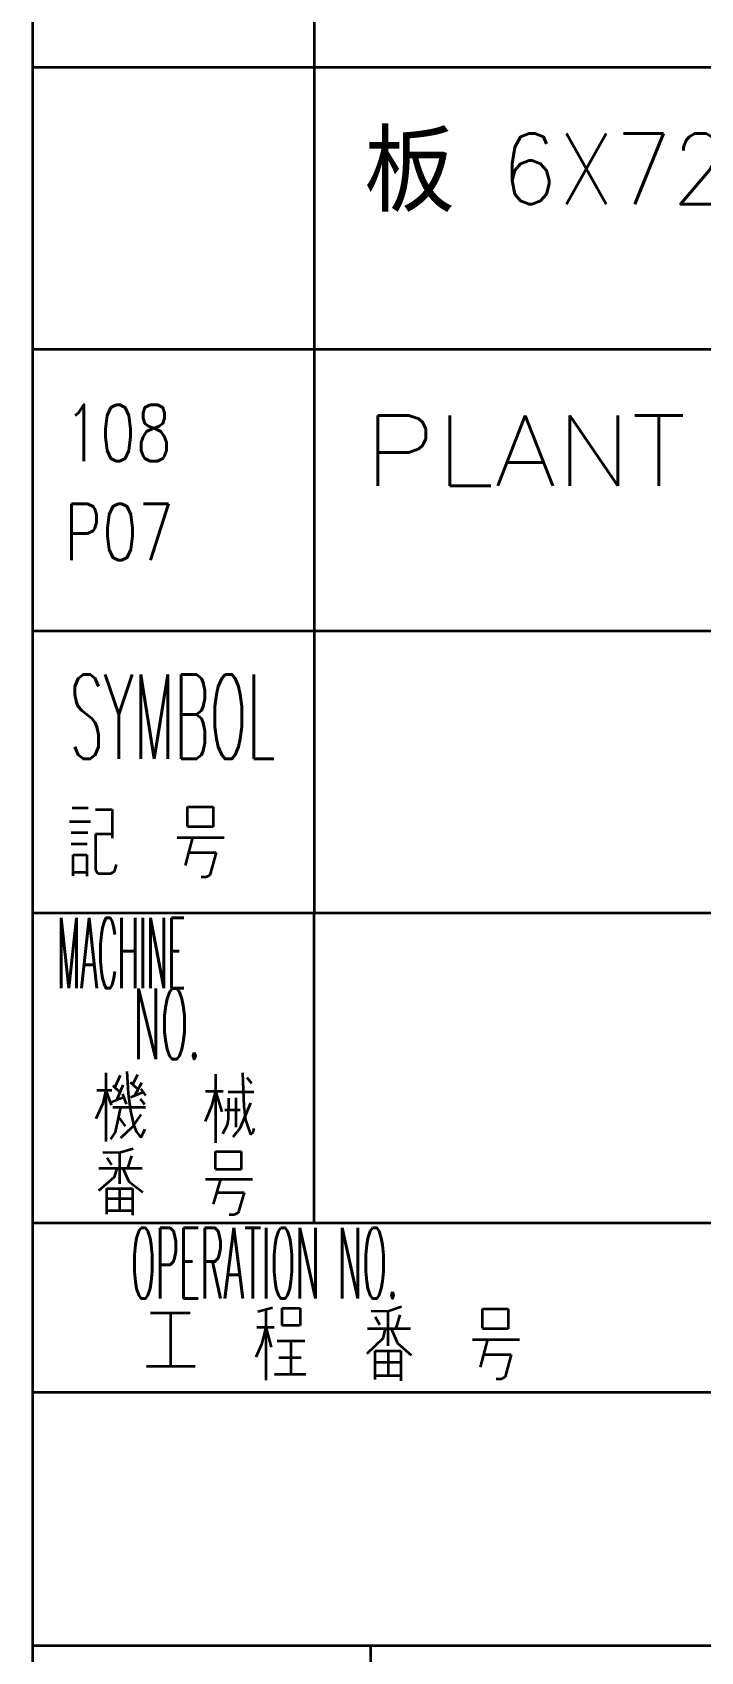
# Model space of a CAD drawing. Header units: millimetres. Extents: x 1333 to 104182, y -63725 to -5704.
# Drawn here: x 47389.2 to 47412.9, y -63587.4 to -63529.9 of the extents above; entities that cross this region are included whole.
import ezdxf
from ezdxf.enums import TextEntityAlignment as Align

# ---------------------------------------------------------------- set-up
doc = ezdxf.new("R2010")
doc.units = ezdxf.units.MM
doc.header["$LTSCALE"] = 0.5
doc.styles.get("Standard").update_dxf_attribs({"font": 'simplex.shx'})

msp = doc.modelspace()

# ---------------------------------------------------------------- linework, layer by layer
at = {"color": 7, "lineweight": 35, "ltscale": 0.25}
for p, q in [((47389.214, -63521.16), (47389.214, -63531.16)), ((47389.214, -63521.16), (47389.214, -63531.16)), ((47399.214, -63521.16), (47399.214, -63531.16)), ((47399.214, -63521.16), (47399.214, -63531.16)), ((47389.214, -63531.16), (47389.214, -63541.16)), ((47389.214, -63531.16), (47389.214, -63541.16)), ((47399.214, -63531.16), (47399.214, -63541.16)), ((47399.214, -63531.16), (47399.214, -63541.16)), ((47389.214, -63541.16), (47389.214, -63551.16)), ((47389.214, -63541.16), (47389.214, -63551.16)), ((47399.214, -63541.16), (47399.214, -63551.16)), ((47399.214, -63541.16), (47399.214, -63551.16)), ((47389.214, -63551.16), (47389.214, -63561.16)), ((47389.214, -63551.16), (47389.214, -63561.16)), ((47389.214, -63551.16), (47389.214, -63561.16)), ((47399.214, -63551.16), (47399.214, -63561.16)), ((47399.214, -63551.16), (47399.214, -63561.16)), ((47399.214, -63551.16), (47399.214, -63561.16))]:
    msp.add_line(p, q, dxfattribs=at)
at = {"color": 7, "lineweight": 35}
for p, q in [((47529.214, -63531.16), (47389.214, -63531.16)), ((47529.214, -63531.16), (47389.214, -63531.16)), ((47529.214, -63541.16), (47389.214, -63541.16)), ((47529.214, -63541.16), (47389.214, -63541.16)), ((47529.214, -63551.16), (47389.214, -63551.16)), ((47529.214, -63551.16), (47389.214, -63551.16)), ((47529.214, -63551.16), (47389.214, -63551.16)), ((47529.214, -63551.16), (47389.214, -63551.16)), ((47529.214, -63551.16), (47389.214, -63551.16)), ((47529.214, -63561.16), (47389.214, -63561.16)), ((47389.214, -63561.16), (47389.214, -63686.304)), ((47529.214, -63561.16), (47389.214, -63561.16)), ((47529.214, -63561.16), (47389.214, -63561.16)), ((47529.214, -63561.16), (47389.214, -63561.16)), ((47529.214, -63561.16), (47389.214, -63561.16)), ((47389.214, -63561.16), (47389.214, -63686.304)), ((47529.214, -63561.16), (47389.214, -63561.16)), ((47529.214, -63561.16), (47389.214, -63561.16)), ((47514.214, -63572.16), (47389.214, -63572.16)), ((47514.214, -63572.16), (47389.214, -63572.16)), ((47389.214, -63578.16), (47429.214, -63578.16)), ((47389.214, -63578.16), (47429.214, -63578.16)), ((47514.214, -63587.16), (47389.214, -63587.16)), ((47514.214, -63587.16), (47389.214, -63587.16))]:
    msp.add_line(p, q, dxfattribs=at)
at = {"color": 7, "lineweight": 35, "ltscale": 0.018872}
msp.add_line((47390.528, -63557.91), (47391.283, -63557.91), dxfattribs=at)
msp.add_line((47390.528, -63557.91), (47391.283, -63557.91), dxfattribs=at)
msp.add_line((47390.528, -63557.91), (47391.283, -63557.91), dxfattribs=at)
at = {"color": 7, "lineweight": 35, "ltscale": 0.014026}
msp.add_line((47390.631, -63557.432), (47391.193, -63557.432), dxfattribs=at)
msp.add_line((47390.631, -63557.432), (47391.193, -63557.432), dxfattribs=at)
msp.add_line((47390.631, -63557.432), (47391.193, -63557.432), dxfattribs=at)
at = {"color": 7, "lineweight": 35, "ltscale": 0.015002}
msp.add_line((47391.45, -63557.49), (47392.05, -63557.49), dxfattribs=at)
msp.add_line((47391.45, -63557.49), (47392.05, -63557.49), dxfattribs=at)
msp.add_line((47391.45, -63557.49), (47392.05, -63557.49), dxfattribs=at)
at = {"color": 7, "lineweight": 35, "ltscale": 0.025366}
msp.add_line((47392.05, -63557.49), (47392.05, -63558.505), dxfattribs=at)
msp.add_line((47392.05, -63557.49), (47392.05, -63558.505), dxfattribs=at)
msp.add_line((47392.05, -63557.49), (47392.05, -63558.505), dxfattribs=at)
at = {"color": 7, "lineweight": 35, "ltscale": 0.022888}
for p, q in [((47394.718, -63557.392), (47395.634, -63557.392)), ((47394.718, -63557.392), (47395.634, -63557.392)), ((47394.718, -63557.392), (47395.634, -63557.392)), ((47395.634, -63558.105), (47394.718, -63558.105)), ((47395.634, -63558.105), (47394.718, -63558.105)), ((47395.634, -63558.105), (47394.718, -63558.105)), ((47391.852, -63570.93), (47392.768, -63570.93)), ((47391.852, -63570.93), (47392.768, -63570.93)), ((47391.852, -63571.293), (47392.768, -63571.293)), ((47391.852, -63571.293), (47392.768, -63571.293)), ((47391.852, -63571.712), (47392.768, -63571.712)), ((47391.852, -63571.712), (47392.768, -63571.712))]:
    msp.add_line(p, q, dxfattribs=at)
at = {"color": 7, "lineweight": 35, "ltscale": 0.017297}
for p, q in [((47394.718, -63558.084), (47394.718, -63557.392)), ((47394.718, -63558.084), (47394.718, -63557.392)), ((47394.718, -63558.084), (47394.718, -63557.392)), ((47405.193, -63575.894), (47405.193, -63575.202)), ((47405.193, -63575.894), (47405.193, -63575.202))]:
    msp.add_line(p, q, dxfattribs=at)
at = {"color": 7, "lineweight": 35, "ltscale": 0.017825}
for p, q in [((47395.634, -63557.392), (47395.634, -63558.105)), ((47395.634, -63557.392), (47395.634, -63558.105)), ((47395.634, -63557.392), (47395.634, -63558.105)), ((47406.109, -63575.202), (47406.109, -63575.915)), ((47406.109, -63575.202), (47406.109, -63575.915))]:
    msp.add_line(p, q, dxfattribs=at)
at = {"color": 7, "lineweight": 35, "ltscale": 0.014832}
for p, q in [((47390.593, -63558.298), (47391.186, -63558.298)), ((47390.593, -63558.298), (47391.186, -63558.298)), ((47390.593, -63558.298), (47391.186, -63558.298)), ((47391.715, -63567.925), (47391.464, -63568.462)), ((47391.715, -63567.925), (47391.464, -63568.462))]:
    msp.add_line(p, q, dxfattribs=at)
at = {"color": 7, "lineweight": 35, "ltscale": 0.031506}
msp.add_line((47391.457, -63558.363), (47391.457, -63559.623), dxfattribs=at)
msp.add_line((47391.457, -63558.363), (47391.457, -63559.623), dxfattribs=at)
msp.add_line((47391.457, -63558.363), (47391.457, -63559.623), dxfattribs=at)
at = {"color": 7, "lineweight": 35, "ltscale": 0.014844}
msp.add_line((47392.05, -63558.363), (47391.457, -63558.363), dxfattribs=at)
msp.add_line((47392.05, -63558.363), (47391.457, -63558.363), dxfattribs=at)
msp.add_line((47392.05, -63558.363), (47391.457, -63558.363), dxfattribs=at)
at = {"color": 7, "lineweight": 35, "ltscale": 0.041736}
for p, q in [((47394.359, -63558.479), (47396.028, -63558.479)), ((47394.359, -63558.479), (47396.028, -63558.479)), ((47394.359, -63558.479), (47396.028, -63558.479)), ((47395.354, -63570.601), (47397.024, -63570.601)), ((47395.354, -63570.601), (47397.024, -63570.601))]:
    msp.add_line(p, q, dxfattribs=at)
at = {"color": 7, "lineweight": 35, "ltscale": 0.025634}
for p, q in [((47394.901, -63558.479), (47394.636, -63559.47)), ((47394.901, -63558.479), (47394.636, -63559.47)), ((47394.901, -63558.479), (47394.636, -63559.47)), ((47405.376, -63576.289), (47405.111, -63577.279)), ((47405.376, -63576.289), (47405.111, -63577.279))]:
    msp.add_line(p, q, dxfattribs=at)
at = {"color": 7, "lineweight": 35, "ltscale": 0.014185}
msp.add_line((47390.593, -63558.699), (47391.16, -63558.699), dxfattribs=at)
msp.add_line((47390.593, -63558.699), (47391.16, -63558.699), dxfattribs=at)
msp.add_line((47390.593, -63558.699), (47391.16, -63558.699), dxfattribs=at)
at = {"color": 7, "lineweight": 35, "ltscale": 0.024365}
msp.add_line((47394.758, -63559.015), (47395.733, -63559.015), dxfattribs=at)
msp.add_line((47394.758, -63559.015), (47395.733, -63559.015), dxfattribs=at)
msp.add_line((47394.758, -63559.015), (47395.733, -63559.015), dxfattribs=at)
at = {"color": 7, "lineweight": 35, "ltscale": 0.020594}
for p, q in [((47395.733, -63559.015), (47395.519, -63559.811)), ((47395.733, -63559.015), (47395.519, -63559.811)), ((47395.733, -63559.015), (47395.519, -63559.811)), ((47406.208, -63576.825), (47405.994, -63577.62)), ((47406.208, -63576.825), (47405.994, -63577.62))]:
    msp.add_line(p, q, dxfattribs=at)
at = {"color": 7, "lineweight": 35, "ltscale": 0.018579}
msp.add_line((47390.664, -63559.836), (47390.664, -63559.093), dxfattribs=at)
msp.add_line((47390.664, -63559.836), (47390.664, -63559.093), dxfattribs=at)
msp.add_line((47390.664, -63559.836), (47390.664, -63559.093), dxfattribs=at)
at = {"color": 7, "lineweight": 35, "ltscale": 0.012085}
for p, q in [((47390.664, -63559.093), (47391.147, -63559.093)), ((47390.664, -63559.093), (47391.147, -63559.093)), ((47390.664, -63559.093), (47391.147, -63559.093)), ((47390.664, -63559.707), (47391.147, -63559.707)), ((47390.664, -63559.707), (47391.147, -63559.707)), ((47390.664, -63559.707), (47391.147, -63559.707))]:
    msp.add_line(p, q, dxfattribs=at)
at = {"color": 7, "lineweight": 35, "ltscale": 0.019064}
msp.add_line((47391.147, -63559.093), (47391.147, -63559.856), dxfattribs=at)
msp.add_line((47391.147, -63559.093), (47391.147, -63559.856), dxfattribs=at)
msp.add_line((47391.147, -63559.093), (47391.147, -63559.856), dxfattribs=at)
at = {"color": 7, "lineweight": 35, "ltscale": 0.004025}
msp.add_line((47391.457, -63559.623), (47391.537, -63559.763), dxfattribs=at)
msp.add_line((47391.457, -63559.623), (47391.537, -63559.763), dxfattribs=at)
msp.add_line((47391.457, -63559.623), (47391.537, -63559.763), dxfattribs=at)
at = {"color": 7, "lineweight": 35, "ltscale": 0.006183}
msp.add_line((47392.134, -63559.681), (47392.198, -63559.442), dxfattribs=at)
msp.add_line((47392.134, -63559.681), (47392.198, -63559.442), dxfattribs=at)
msp.add_line((47392.134, -63559.681), (47392.198, -63559.442), dxfattribs=at)
at = {"color": 7, "lineweight": 35, "ltscale": 0.011377}
msp.add_line((47391.537, -63559.763), (47391.992, -63559.763), dxfattribs=at)
msp.add_line((47391.537, -63559.763), (47391.992, -63559.763), dxfattribs=at)
msp.add_line((47391.537, -63559.763), (47391.992, -63559.763), dxfattribs=at)
at = {"color": 7, "lineweight": 35, "ltscale": 0.004087}
msp.add_line((47391.992, -63559.763), (47392.134, -63559.681), dxfattribs=at)
msp.add_line((47391.992, -63559.763), (47392.134, -63559.681), dxfattribs=at)
msp.add_line((47391.992, -63559.763), (47392.134, -63559.681), dxfattribs=at)
at = {"color": 7, "lineweight": 35, "ltscale": 0.004529}
for p, q in [((47395.385, -63559.888), (47395.204, -63559.888)), ((47395.385, -63559.888), (47395.204, -63559.888)), ((47395.385, -63559.888), (47395.204, -63559.888)), ((47396.381, -63571.868), (47396.2, -63571.868)), ((47396.381, -63571.868), (47396.2, -63571.868)), ((47405.86, -63577.698), (47405.679, -63577.698)), ((47405.86, -63577.698), (47405.679, -63577.698))]:
    msp.add_line(p, q, dxfattribs=at)
at = {"color": 7, "lineweight": 35, "ltscale": 0.003862}
for p, q in [((47395.519, -63559.811), (47395.385, -63559.888)), ((47395.519, -63559.811), (47395.385, -63559.888)), ((47395.519, -63559.811), (47395.385, -63559.888)), ((47405.994, -63577.62), (47405.86, -63577.698)), ((47405.994, -63577.62), (47405.86, -63577.698))]:
    msp.add_line(p, q, dxfattribs=at)
at = {"color": 7, "lineweight": 35, "ltscale": 0.275}
msp.add_line((47399.214, -63572.16), (47399.214, -63561.16), dxfattribs=at)
msp.add_line((47399.214, -63572.16), (47399.214, -63561.16), dxfattribs=at)
at = {"color": 7, "lineweight": 35, "ltscale": 0.060724}
msp.add_line((47391.816, -63566.837), (47391.816, -63569.266), dxfattribs=at)
msp.add_line((47391.816, -63566.837), (47391.816, -63569.266), dxfattribs=at)
at = {"color": 7, "lineweight": 35, "ltscale": 0.011365}
msp.add_line((47392.329, -63566.925), (47392.137, -63567.337), dxfattribs=at)
msp.add_line((47392.329, -63566.925), (47392.137, -63567.337), dxfattribs=at)
at = {"color": 7, "lineweight": 35, "ltscale": 0.019506}
msp.add_line((47392.571, -63566.781), (47392.616, -63567.56), dxfattribs=at)
msp.add_line((47392.571, -63566.781), (47392.616, -63567.56), dxfattribs=at)
at = {"color": 7, "lineweight": 35, "ltscale": 0.008806}
msp.add_line((47392.945, -63566.908), (47392.776, -63567.218), dxfattribs=at)
msp.add_line((47392.945, -63566.908), (47392.776, -63567.218), dxfattribs=at)
at = {"color": 7, "lineweight": 35, "ltscale": 0.060892}
msp.add_line((47395.71, -63566.877), (47395.71, -63569.313), dxfattribs=at)
msp.add_line((47395.71, -63566.877), (47395.71, -63569.313), dxfattribs=at)
at = {"color": 7, "lineweight": 35, "ltscale": 0.029794}
msp.add_line((47396.674, -63566.832), (47396.715, -63568.023), dxfattribs=at)
msp.add_line((47396.674, -63566.832), (47396.715, -63568.023), dxfattribs=at)
at = {"color": 7, "lineweight": 35, "ltscale": 0.006582}
msp.add_line((47396.825, -63567.001), (47396.994, -63567.202), dxfattribs=at)
msp.add_line((47396.825, -63567.001), (47396.994, -63567.202), dxfattribs=at)
at = {"color": 7, "lineweight": 35, "ltscale": 0.013098}
msp.add_line((47391.507, -63567.446), (47392.031, -63567.446), dxfattribs=at)
msp.add_line((47391.507, -63567.446), (47392.031, -63567.446), dxfattribs=at)
at = {"color": 7, "lineweight": 35, "ltscale": 0.012242}
msp.add_line((47391.816, -63567.446), (47391.715, -63567.925), dxfattribs=at)
msp.add_line((47391.816, -63567.446), (47391.715, -63567.925), dxfattribs=at)
at = {"color": 7, "lineweight": 35, "ltscale": 0.014135}
msp.add_line((47391.816, -63567.446), (47392.009, -63567.977), dxfattribs=at)
msp.add_line((47391.816, -63567.446), (47392.009, -63567.977), dxfattribs=at)
at = {"color": 7, "lineweight": 35, "ltscale": 0.008654}
msp.add_line((47392.073, -63567.275), (47392.315, -63567.523), dxfattribs=at)
msp.add_line((47392.073, -63567.275), (47392.315, -63567.523), dxfattribs=at)
at = {"color": 7, "lineweight": 35, "ltscale": 0.014615}
msp.add_line((47392.42, -63567.271), (47392.196, -63567.811), dxfattribs=at)
msp.add_line((47392.42, -63567.271), (47392.196, -63567.811), dxfattribs=at)
at = {"color": 7, "lineweight": 35, "ltscale": 0.009807}
msp.add_line((47392.416, -63567.576), (47392.544, -63567.947), dxfattribs=at)
msp.add_line((47392.416, -63567.576), (47392.544, -63567.947), dxfattribs=at)
at = {"color": 7, "lineweight": 35, "ltscale": 0.015709}
msp.add_line((47392.616, -63567.56), (47392.703, -63568.182), dxfattribs=at)
msp.add_line((47392.616, -63567.56), (47392.703, -63568.182), dxfattribs=at)
at = {"color": 7, "lineweight": 35, "ltscale": 0.008235}
msp.add_line((47392.69, -63567.164), (47392.936, -63567.382), dxfattribs=at)
msp.add_line((47392.69, -63567.164), (47392.936, -63567.382), dxfattribs=at)
at = {"color": 7, "lineweight": 35, "ltscale": 0.011429}
msp.add_line((47392.713, -63567.691), (47393.137, -63567.523), dxfattribs=at)
msp.add_line((47392.713, -63567.691), (47393.137, -63567.523), dxfattribs=at)
at = {"color": 7, "lineweight": 35, "ltscale": 0.013193}
msp.add_line((47393.091, -63567.185), (47392.836, -63567.646), dxfattribs=at)
msp.add_line((47393.091, -63567.185), (47392.836, -63567.646), dxfattribs=at)
at = {"color": 7, "lineweight": 35, "ltscale": 0.007169}
msp.add_line((47393.06, -63567.399), (47393.224, -63567.634), dxfattribs=at)
msp.add_line((47393.06, -63567.399), (47393.224, -63567.634), dxfattribs=at)
at = {"color": 7, "lineweight": 35, "ltscale": 0.01554}
msp.add_line((47395.362, -63567.487), (47395.984, -63567.487), dxfattribs=at)
msp.add_line((47395.362, -63567.487), (47395.984, -63567.487), dxfattribs=at)
at = {"color": 7, "lineweight": 35, "ltscale": 0.013495}
msp.add_line((47395.71, -63567.487), (47395.577, -63568.01), dxfattribs=at)
msp.add_line((47395.71, -63567.487), (47395.577, -63568.01), dxfattribs=at)
at = {"color": 7, "lineweight": 35, "ltscale": 0.018979}
msp.add_line((47395.71, -63567.487), (47395.934, -63568.212), dxfattribs=at)
msp.add_line((47395.71, -63567.487), (47395.934, -63568.212), dxfattribs=at)
at = {"color": 7, "lineweight": 35, "ltscale": 0.022961}
msp.add_line((47396.162, -63567.503), (47397.081, -63567.503), dxfattribs=at)
msp.add_line((47396.162, -63567.503), (47397.081, -63567.503), dxfattribs=at)
at = {"color": 7, "lineweight": 35, "ltscale": 0.011112}
msp.add_line((47392.032, -63567.86), (47392.443, -63567.691), dxfattribs=at)
msp.add_line((47392.032, -63567.86), (47392.443, -63567.691), dxfattribs=at)
at = {"color": 7, "lineweight": 35, "ltscale": 0.028906}
msp.add_line((47392.068, -63568.054), (47393.224, -63568.054), dxfattribs=at)
msp.add_line((47392.068, -63568.054), (47393.224, -63568.054), dxfattribs=at)
at = {"color": 7, "lineweight": 35, "ltscale": 0.022542}
msp.add_line((47392.342, -63568.054), (47392.155, -63568.936), dxfattribs=at)
msp.add_line((47392.342, -63568.054), (47392.155, -63568.936), dxfattribs=at)
at = {"color": 7, "lineweight": 35, "ltscale": 0.013168}
msp.add_line((47392.703, -63568.182), (47392.813, -63568.697), dxfattribs=at)
msp.add_line((47392.703, -63568.182), (47392.813, -63568.697), dxfattribs=at)
at = {"color": 7, "lineweight": 35, "ltscale": 0.005982}
msp.add_line((47393.046, -63567.757), (47393.192, -63567.947), dxfattribs=at)
msp.add_line((47393.046, -63567.757), (47393.192, -63567.947), dxfattribs=at)
at = {"color": 7, "lineweight": 35, "ltscale": 0.014807}
msp.add_line((47395.577, -63568.01), (47395.353, -63568.558), dxfattribs=at)
msp.add_line((47395.577, -63568.01), (47395.353, -63568.558), dxfattribs=at)
at = {"color": 7, "lineweight": 35, "ltscale": 0.013708}
msp.add_line((47396.043, -63568.146), (47396.591, -63568.146), dxfattribs=at)
msp.add_line((47396.043, -63568.146), (47396.591, -63568.146), dxfattribs=at)
at = {"color": 7, "lineweight": 35, "ltscale": 0.018443}
msp.add_line((47396.176, -63567.726), (47396.167, -63568.464), dxfattribs=at)
msp.add_line((47396.176, -63567.726), (47396.167, -63568.464), dxfattribs=at)
at = {"color": 7, "lineweight": 35, "ltscale": 0.026068}
msp.add_line((47396.441, -63567.722), (47396.441, -63568.764), dxfattribs=at)
msp.add_line((47396.441, -63567.722), (47396.441, -63568.764), dxfattribs=at)
at = {"color": 7, "lineweight": 35, "ltscale": 0.024334}
msp.add_line((47396.957, -63567.911), (47396.583, -63568.81), dxfattribs=at)
msp.add_line((47396.957, -63567.911), (47396.583, -63568.81), dxfattribs=at)
at = {"color": 7, "lineweight": 35, "ltscale": 0.012072}
msp.add_line((47396.715, -63568.023), (47396.783, -63568.501), dxfattribs=at)
msp.add_line((47396.715, -63568.023), (47396.783, -63568.501), dxfattribs=at)
at = {"color": 7, "lineweight": 35, "ltscale": 0.009936}
msp.add_line((47392.269, -63568.4), (47392.502, -63568.722), dxfattribs=at)
msp.add_line((47392.269, -63568.4), (47392.502, -63568.722), dxfattribs=at)
at = {"color": 7, "lineweight": 35, "ltscale": 0.014353}
msp.add_line((47392.754, -63568.755), (47392.338, -63569.15), dxfattribs=at)
msp.add_line((47392.754, -63568.755), (47392.338, -63569.15), dxfattribs=at)
at = {"color": 7, "lineweight": 35, "ltscale": 0.013505}
msp.add_line((47393.06, -63568.31), (47392.754, -63568.755), dxfattribs=at)
msp.add_line((47393.06, -63568.31), (47392.754, -63568.755), dxfattribs=at)
at = {"color": 7, "lineweight": 35, "ltscale": 0.006149}
msp.add_line((47392.813, -63568.697), (47392.909, -63568.924), dxfattribs=at)
msp.add_line((47392.813, -63568.697), (47392.909, -63568.924), dxfattribs=at)
at = {"color": 7, "lineweight": 35, "ltscale": 0.008462}
msp.add_line((47393.064, -63569.13), (47393.219, -63568.829), dxfattribs=at)
msp.add_line((47393.064, -63569.13), (47393.219, -63568.829), dxfattribs=at)
at = {"color": 7, "lineweight": 35, "ltscale": 0.008715}
msp.add_line((47396.13, -63568.694), (47395.961, -63568.999), dxfattribs=at)
msp.add_line((47396.13, -63568.694), (47395.961, -63568.999), dxfattribs=at)
at = {"color": 7, "lineweight": 35, "ltscale": 0.005843}
msp.add_line((47396.167, -63568.464), (47396.13, -63568.694), dxfattribs=at)
msp.add_line((47396.167, -63568.464), (47396.13, -63568.694), dxfattribs=at)
at = {"color": 7, "lineweight": 35, "ltscale": 0.010031}
msp.add_line((47396.583, -63568.81), (47396.327, -63569.119), dxfattribs=at)
msp.add_line((47396.583, -63568.81), (47396.327, -63569.119), dxfattribs=at)
at = {"color": 7, "lineweight": 35, "ltscale": 0.013786}
msp.add_line((47396.783, -63568.501), (47396.957, -63569.024), dxfattribs=at)
msp.add_line((47396.783, -63568.501), (47396.957, -63569.024), dxfattribs=at)
at = {"color": 7, "lineweight": 35, "ltscale": 0.003042}
msp.add_line((47397.058, -63568.929), (47397.081, -63568.81), dxfattribs=at)
msp.add_line((47397.058, -63568.929), (47397.081, -63568.81), dxfattribs=at)
at = {"color": 7, "lineweight": 35, "ltscale": 0.007633}
msp.add_line((47392.155, -63568.936), (47391.982, -63569.187), dxfattribs=at)
msp.add_line((47392.155, -63568.936), (47391.982, -63569.187), dxfattribs=at)
at = {"color": 7, "lineweight": 35, "ltscale": 0.00645}
msp.add_line((47392.909, -63568.924), (47393.064, -63569.13), dxfattribs=at)
msp.add_line((47392.909, -63568.924), (47393.064, -63569.13), dxfattribs=at)
at = {"color": 7, "lineweight": 35, "ltscale": 0.003454}
msp.add_line((47396.957, -63569.024), (47397.058, -63568.929), dxfattribs=at)
msp.add_line((47396.957, -63569.024), (47397.058, -63568.929), dxfattribs=at)
at = {"color": 7, "lineweight": 35, "ltscale": 0.014798}
msp.add_line((47392.303, -63569.672), (47391.711, -63569.66), dxfattribs=at)
msp.add_line((47392.303, -63569.672), (47391.711, -63569.66), dxfattribs=at)
at = {"color": 7, "lineweight": 35, "ltscale": 0.007403}
msp.add_line((47391.859, -63569.844), (47392.021, -63570.092), dxfattribs=at)
msp.add_line((47391.859, -63569.844), (47392.021, -63570.092), dxfattribs=at)
at = {"color": 7, "lineweight": 35, "ltscale": 0.012683}
msp.add_line((47392.789, -63569.526), (47392.303, -63569.672), dxfattribs=at)
msp.add_line((47392.789, -63569.526), (47392.303, -63569.672), dxfattribs=at)
at = {"color": 7, "lineweight": 35, "ltscale": 0.027322}
msp.add_line((47392.303, -63569.672), (47392.303, -63570.765), dxfattribs=at)
msp.add_line((47392.303, -63569.672), (47392.303, -63570.765), dxfattribs=at)
at = {"color": 7, "lineweight": 35, "ltscale": 0.011416}
msp.add_line((47392.733, -63569.78), (47392.585, -63570.212), dxfattribs=at)
msp.add_line((47392.733, -63569.78), (47392.585, -63570.212), dxfattribs=at)
at = {"color": 7, "lineweight": 35, "ltscale": 0.015567}
msp.add_line((47395.714, -63570.245), (47395.714, -63569.622), dxfattribs=at)
msp.add_line((47395.714, -63570.245), (47395.714, -63569.622), dxfattribs=at)
at = {"color": 7, "lineweight": 35, "ltscale": 0.0229}
for p, q in [((47395.714, -63569.622), (47396.63, -63569.622)), ((47395.714, -63569.622), (47396.63, -63569.622)), ((47396.63, -63570.264), (47395.714, -63570.264)), ((47396.63, -63570.264), (47395.714, -63570.264)), ((47405.193, -63575.202), (47406.109, -63575.202)), ((47405.193, -63575.202), (47406.109, -63575.202)), ((47406.109, -63575.915), (47405.193, -63575.915)), ((47406.109, -63575.915), (47405.193, -63575.915)), ((47401.381, -63576.7), (47402.297, -63576.7)), ((47401.381, -63576.7), (47402.297, -63576.7)), ((47401.381, -63577.102), (47402.297, -63577.102)), ((47401.381, -63577.102), (47402.297, -63577.102)), ((47401.381, -63577.568), (47402.297, -63577.568)), ((47401.381, -63577.568), (47402.297, -63577.568))]:
    msp.add_line(p, q, dxfattribs=at)
at = {"color": 7, "lineweight": 35, "ltscale": 0.016043}
msp.add_line((47396.63, -63569.622), (47396.63, -63570.264), dxfattribs=at)
msp.add_line((47396.63, -63569.622), (47396.63, -63570.264), dxfattribs=at)
at = {"color": 7, "lineweight": 35, "ltscale": 0.018423}
msp.add_line((47392.12, -63570.537), (47391.563, -63571.019), dxfattribs=at)
msp.add_line((47392.12, -63570.537), (47391.563, -63571.019), dxfattribs=at)
at = {"color": 7, "lineweight": 35, "ltscale": 0.03822}
msp.add_line((47391.577, -63570.212), (47393.106, -63570.212), dxfattribs=at)
msp.add_line((47391.577, -63570.212), (47393.106, -63570.212), dxfattribs=at)
at = {"color": 7, "lineweight": 35, "ltscale": 0.008421}
msp.add_line((47392.212, -63570.212), (47392.12, -63570.537), dxfattribs=at)
msp.add_line((47392.212, -63570.212), (47392.12, -63570.537), dxfattribs=at)
at = {"color": 7, "lineweight": 35, "ltscale": 0.012965}
msp.add_line((47392.422, -63570.212), (47392.641, -63570.683), dxfattribs=at)
msp.add_line((47392.422, -63570.212), (47392.641, -63570.683), dxfattribs=at)
at = {"color": 7, "lineweight": 35, "ltscale": 0.022873}
msp.add_line((47391.852, -63571.845), (47391.852, -63570.93), dxfattribs=at)
msp.add_line((47391.852, -63571.845), (47391.852, -63570.93), dxfattribs=at)
at = {"color": 7, "lineweight": 35, "ltscale": 0.019537}
msp.add_line((47392.31, -63570.93), (47392.31, -63571.712), dxfattribs=at)
msp.add_line((47392.31, -63570.93), (47392.31, -63571.712), dxfattribs=at)
at = {"color": 7, "lineweight": 35, "ltscale": 0.015574}
msp.add_line((47392.641, -63570.683), (47393.134, -63571.064), dxfattribs=at)
msp.add_line((47392.641, -63570.683), (47393.134, -63571.064), dxfattribs=at)
at = {"color": 7, "lineweight": 35, "ltscale": 0.023828}
msp.add_line((47392.768, -63570.93), (47392.768, -63571.884), dxfattribs=at)
msp.add_line((47392.768, -63570.93), (47392.768, -63571.884), dxfattribs=at)
at = {"color": 7, "lineweight": 35, "ltscale": 0.023249}
msp.add_line((47395.897, -63570.601), (47395.631, -63571.492), dxfattribs=at)
msp.add_line((47395.897, -63570.601), (47395.631, -63571.492), dxfattribs=at)
at = {"color": 7, "lineweight": 35, "ltscale": 0.024377}
for p, q in [((47395.753, -63571.083), (47396.728, -63571.083)), ((47395.753, -63571.083), (47396.728, -63571.083)), ((47397.906, -63576.342), (47398.881, -63576.342)), ((47397.906, -63576.342), (47398.881, -63576.342)), ((47405.233, -63576.825), (47406.208, -63576.825)), ((47405.233, -63576.825), (47406.208, -63576.825))]:
    msp.add_line(p, q, dxfattribs=at)
at = {"color": 7, "lineweight": 35, "ltscale": 0.01868}
msp.add_line((47396.728, -63571.083), (47396.515, -63571.799), dxfattribs=at)
msp.add_line((47396.728, -63571.083), (47396.515, -63571.799), dxfattribs=at)
at = {"color": 7, "lineweight": 35, "ltscale": 0.00377}
msp.add_line((47396.515, -63571.799), (47396.381, -63571.868), dxfattribs=at)
msp.add_line((47396.515, -63571.799), (47396.381, -63571.868), dxfattribs=at)
at = {"color": 7, "lineweight": 35, "ltscale": 0.012807}
msp.add_line((47402.318, -63575.14), (47401.833, -63575.302), dxfattribs=at)
msp.add_line((47402.318, -63575.14), (47401.833, -63575.302), dxfattribs=at)
at = {"color": 7, "lineweight": 35, "ltscale": 0.035352}
msp.add_line((47393.406, -63575.352), (47394.82, -63575.352), dxfattribs=at)
msp.add_line((47393.406, -63575.352), (47394.82, -63575.352), dxfattribs=at)
at = {"color": 7, "lineweight": 35, "ltscale": 0.047241}
msp.add_line((47394.118, -63575.352), (47394.118, -63577.242), dxfattribs=at)
msp.add_line((47394.118, -63575.352), (47394.118, -63577.242), dxfattribs=at)
at = {"color": 7, "lineweight": 35, "ltscale": 0.013541}
msp.add_line((47397.737, -63575.176), (47397.213, -63575.313), dxfattribs=at)
msp.add_line((47397.737, -63575.176), (47397.213, -63575.313), dxfattribs=at)
at = {"color": 7, "lineweight": 35, "ltscale": 0.062445}
msp.add_line((47397.503, -63575.237), (47397.503, -63577.735), dxfattribs=at)
msp.add_line((47397.503, -63575.237), (47397.503, -63577.735), dxfattribs=at)
at = {"color": 7, "lineweight": 35, "ltscale": 0.015881}
for p, q in [((47398.081, -63575.185), (47398.716, -63575.185)), ((47398.081, -63575.185), (47398.716, -63575.185)), ((47398.716, -63575.801), (47398.081, -63575.801)), ((47398.716, -63575.801), (47398.081, -63575.801))]:
    msp.add_line(p, q, dxfattribs=at)
at = {"color": 7, "lineweight": 35, "ltscale": 0.015408}
for p, q in [((47398.081, -63575.801), (47398.081, -63575.185)), ((47398.081, -63575.801), (47398.081, -63575.185)), ((47398.716, -63575.185), (47398.716, -63575.801)), ((47398.716, -63575.185), (47398.716, -63575.801))]:
    msp.add_line(p, q, dxfattribs=at)
at = {"color": 7, "lineweight": 35, "ltscale": 0.014799}
msp.add_line((47401.833, -63575.302), (47401.241, -63575.288), dxfattribs=at)
msp.add_line((47401.833, -63575.302), (47401.241, -63575.288), dxfattribs=at)
at = {"color": 7, "lineweight": 35, "ltscale": 0.007986}
msp.add_line((47401.389, -63575.493), (47401.551, -63575.768), dxfattribs=at)
msp.add_line((47401.389, -63575.493), (47401.551, -63575.768), dxfattribs=at)
at = {"color": 7, "lineweight": 35, "ltscale": 0.030356}
msp.add_line((47401.833, -63575.302), (47401.833, -63576.517), dxfattribs=at)
msp.add_line((47401.833, -63575.302), (47401.833, -63576.517), dxfattribs=at)
at = {"color": 7, "lineweight": 35, "ltscale": 0.012557}
msp.add_line((47402.262, -63575.422), (47402.114, -63575.902), dxfattribs=at)
msp.add_line((47402.262, -63575.422), (47402.114, -63575.902), dxfattribs=at)
at = {"color": 7, "lineweight": 35, "ltscale": 0.015503}
msp.add_line((47397.181, -63575.861), (47397.801, -63575.861), dxfattribs=at)
msp.add_line((47397.181, -63575.861), (47397.801, -63575.861), dxfattribs=at)
at = {"color": 7, "lineweight": 35, "ltscale": 0.015863}
msp.add_line((47397.503, -63575.861), (47397.352, -63576.477), dxfattribs=at)
msp.add_line((47397.503, -63575.861), (47397.352, -63576.477), dxfattribs=at)
at = {"color": 7, "lineweight": 35, "ltscale": 0.01831}
msp.add_line((47397.503, -63575.861), (47397.696, -63576.568), dxfattribs=at)
msp.add_line((47397.503, -63575.861), (47397.696, -63576.568), dxfattribs=at)
at = {"color": 7, "lineweight": 35, "ltscale": 0.019327}
msp.add_line((47401.65, -63576.262), (47401.093, -63576.799), dxfattribs=at)
msp.add_line((47401.65, -63576.262), (47401.093, -63576.799), dxfattribs=at)
at = {"color": 7, "lineweight": 35, "ltscale": 0.038208}
msp.add_line((47401.107, -63575.902), (47402.635, -63575.902), dxfattribs=at)
msp.add_line((47401.107, -63575.902), (47402.635, -63575.902), dxfattribs=at)
at = {"color": 7, "lineweight": 35, "ltscale": 0.009288}
msp.add_line((47401.741, -63575.902), (47401.65, -63576.262), dxfattribs=at)
msp.add_line((47401.741, -63575.902), (47401.65, -63576.262), dxfattribs=at)
at = {"color": 7, "lineweight": 35, "ltscale": 0.014155}
msp.add_line((47401.952, -63575.902), (47402.171, -63576.425), dxfattribs=at)
msp.add_line((47401.952, -63575.902), (47402.171, -63576.425), dxfattribs=at)
at = {"color": 7, "lineweight": 35, "ltscale": 0.041748}
msp.add_line((47404.834, -63576.289), (47406.504, -63576.289), dxfattribs=at)
msp.add_line((47404.834, -63576.289), (47406.504, -63576.289), dxfattribs=at)
at = {"color": 7, "lineweight": 35, "ltscale": 0.012209}
msp.add_line((47397.352, -63576.477), (47397.142, -63576.918), dxfattribs=at)
msp.add_line((47397.352, -63576.477), (47397.142, -63576.918), dxfattribs=at)
at = {"color": 7, "lineweight": 35, "ltscale": 0.029434}
msp.add_line((47398.386, -63576.342), (47398.386, -63577.52), dxfattribs=at)
msp.add_line((47398.386, -63576.342), (47398.386, -63577.52), dxfattribs=at)
at = {"color": 7, "lineweight": 35, "ltscale": 0.025415}
msp.add_line((47401.381, -63577.717), (47401.381, -63576.7), dxfattribs=at)
msp.add_line((47401.381, -63577.717), (47401.381, -63576.7), dxfattribs=at)
at = {"color": 7, "lineweight": 35, "ltscale": 0.021707}
msp.add_line((47401.839, -63576.7), (47401.839, -63577.568), dxfattribs=at)
msp.add_line((47401.839, -63576.7), (47401.839, -63577.568), dxfattribs=at)
at = {"color": 7, "lineweight": 35, "ltscale": 0.016253}
msp.add_line((47402.171, -63576.425), (47402.664, -63576.848), dxfattribs=at)
msp.add_line((47402.171, -63576.425), (47402.664, -63576.848), dxfattribs=at)
at = {"color": 7, "lineweight": 35, "ltscale": 0.026474}
msp.add_line((47402.297, -63576.7), (47402.297, -63577.759), dxfattribs=at)
msp.add_line((47402.297, -63576.7), (47402.297, -63577.759), dxfattribs=at)
at = {"color": 7, "lineweight": 35, "ltscale": 0.043286}
msp.add_line((47393.26, -63577.242), (47394.992, -63577.242), dxfattribs=at)
msp.add_line((47393.26, -63577.242), (47394.992, -63577.242), dxfattribs=at)
at = {"color": 7, "lineweight": 35, "ltscale": 0.019995}
msp.add_line((47397.962, -63576.938), (47398.761, -63576.938), dxfattribs=at)
msp.add_line((47397.962, -63576.938), (47398.761, -63576.938), dxfattribs=at)
at = {"color": 7, "lineweight": 35, "ltscale": 0.027747}
msp.add_line((47397.811, -63577.52), (47398.921, -63577.52), dxfattribs=at)
msp.add_line((47397.811, -63577.52), (47398.921, -63577.52), dxfattribs=at)
at = {"color": 7, "lineweight": 35, "ltscale": 0.15}
msp.add_line((47401.214, -63587.16), (47401.214, -63593.16), dxfattribs=at)
msp.add_line((47401.214, -63587.16), (47401.214, -63593.16), dxfattribs=at)

# ---------------------------------------------------------------- texts
at = {"color": 7, "lineweight": 13}
for s, height, width, p, p2 in [('板 6X72X230', 2.5, 0.926454, (47400.991, -63536.003), (47422.057, -63536.003)), ('108', 2, 0.801054, (47390.347, -63545.125), (47394.161, -63545.125)), ('PLANT', 2.5, 1.001014, (47400.991, -63546.003), (47412.432, -63546.003)), ('P07', 2, 0.742697, (47390.347, -63548.641), (47394.237, -63548.641)), ('SYMBOL', 3, 0.429759, (47390.545, -63555.691), (47397.851, -63555.691)), ('SYMBOL', 3, 0.429759, (47390.545, -63555.691), (47397.851, -63555.691)), ('SYMBOL', 3, 0.429759, (47390.545, -63555.691), (47397.851, -63555.691)), ('MACHINE', 2.5, 0.290053, (47390.102, -63563.829), (47394.66, -63563.829)), ('MACHINE', 2.5, 0.290053, (47390.102, -63563.829), (47394.66, -63563.829)), (' NO.', 2.5, 0.397773, (47392.104, -63566.344), (47395.182, -63566.344)), (' NO.', 2.5, 0.397773, (47392.104, -63566.344), (47395.182, -63566.344)), ('OPERATION NO.', 2.5, 0.331848, (47392.716, -63574.836), (47402.197, -63574.836)), ('OPERATION NO.', 2.5, 0.331848, (47392.716, -63574.836), (47402.197, -63574.836))]:
    msp.add_text(s, height=height, dxfattribs=dict(at, width=width)).set_placement(p, p2, align=Align.FIT)

doc.saveas('drawing.dxf')
